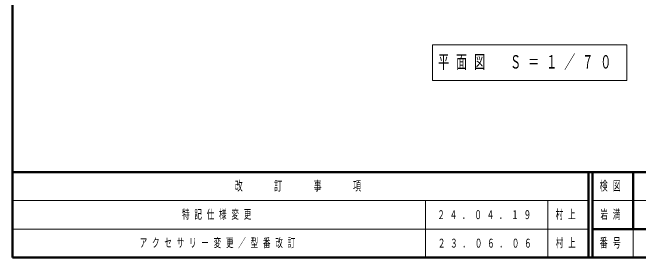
# Model space of a CAD drawing. Units: millimetres on the paper. Extents: x -385 to 0, y -594 to 267.
# Drawn here: x -385 to -231.2, y 0 to 60.2 of the extents above; entities that cross this region are included whole.
import ezdxf

# ---------------------------------------------------------------- set-up
doc = ezdxf.new("R2010")
doc.units = ezdxf.units.MM
doc.layers.add('0_2', color=7, linetype='Continuous', lineweight=13)
doc.layers.add('LY_19', color=7, linetype='Continuous', lineweight=13)
doc.layers.add('LY_20', color=7, linetype='Continuous')
doc.styles.add('ＭＳ ゴシック', font='')
doc.styles.get('ＭＳ ゴシック').set_extended_font_data('MS Gothic')

msp = doc.modelspace()

# ---------------------------------------------------------------- linework, layer by layer
at = {"layer": '0_2'}
for p, q in [((-281.832, 52.292), (-281.832, 43.492)), ((-234.032, 52.292), (-281.832, 52.292)), ((-234.032, 43.492), (-234.032, 52.292)), ((-281.832, 43.492), (-234.032, 43.492))]:
    msp.add_line(p, q, dxfattribs=at)
at = {"layer": 'LY_19', "lineweight": 50}
for p, q in [((-385, 267), (-385, 0)), ((-385, 21), (0, 21)), ((-385, 0), (0, 0))]:
    msp.add_line(p, q, dxfattribs=at)
at = {"layer": 'LY_19', "color": 140, "lineweight": 50}
for p, q in [((-243.5, 21), (-243.5, 0)), ((-242.5, 21), (-242.5, 0)), ((-232.5, 21), (-232.5, 7)), ((-242.5, 7), (0, 7))]:
    msp.add_line(p, q, dxfattribs=at)
at = {"layer": 'LY_19'}
for p, q in [((-385, 14), (-243.5, 14)), ((-283.5, 14), (-283.5, 0)), ((-253.5, 14), (-253.5, 0)), ((-242.5, 14), (-187.5, 14)), ((-385, 7), (-243.5, 7)), ((-232.5, 7), (-232.5, 0))]:
    msp.add_line(p, q, dxfattribs=at)

# ---------------------------------------------------------------- texts
at = {"layer": '0_2', "style": 'ＭＳ ゴシック'}
for s, insert, char_height, attachment_point in [('\\T1.64;\\W0.6;平面図\u3000Ｓ＝１／７０', (-280.432, 47.892), 3.299, 4), ('\\T1.64;\\W0.6;特記仕様変更', (-334.25, 10.5), 2.199, 5), ('\\T1.64;\\W0.6;２４．０４．１９', (-268.5, 10.5), 2.199, 5), ('\\T1.64;\\W0.6;村上', (-248.5, 10.5), 2.199, 5), ('\\T1.64;\\W0.6;アクセサリー変更／型番改訂', (-353.75, 3.5), 2.199, 4), ('\\T1.64;\\W0.6;２３．０６．０６', (-280.5, 3.5), 2.199, 4), ('\\T1.64;\\W0.6;村上', (-251.5, 3.5), 2.199, 4)]:
    msp.add_mtext(s, dxfattribs=dict(at, insert=insert, char_height=char_height, attachment_point=attachment_point))
at = {"layer": 'LY_19', "char_height": 2.346, "attachment_point": 5, "style": 'ＭＳ ゴシック'}
for s, insert in [('\\T1.64;\\W0.6;改\u3000\u3000訂\u3000\u3000事\u3000\u3000項', (-314.25, 17.5)), ('\\T1.64;\\W0.6;検図', (-237.5, 17.5)), ('\\T1.64;\\W0.6;番号', (-237.5, 3.5))]:
    msp.add_mtext(s, dxfattribs=dict(at, insert=insert))
at = {"layer": 'LY_20', "insert": (-237.5, 10.5), "char_height": 2.199, "attachment_point": 5, "style": 'ＭＳ ゴシック'}
msp.add_mtext('\\T1.64;\\W0.6;岩満', dxfattribs=at)

doc.saveas('drawing.dxf')
